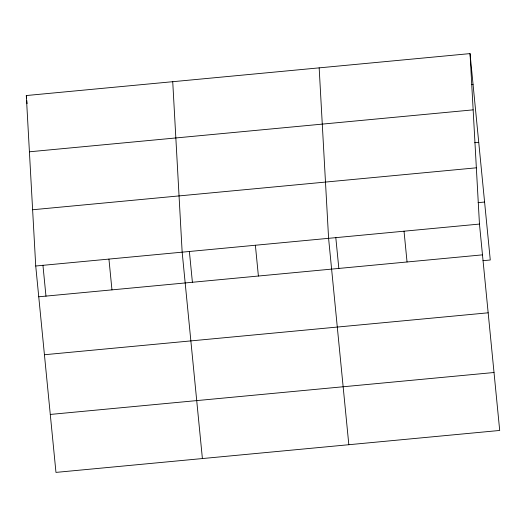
<?xml version="1.0" encoding="UTF-8"?>
<svg xmlns="http://www.w3.org/2000/svg" width="526" height="526" viewBox="0 0 526 526"><rect width="100%" height="100%" fill="white"/><g stroke="black" fill="none" stroke-linecap="round" stroke-linejoin="round"><path stroke-width="0.79" d="M470.034 53.606L479.462 224.069L499.7 430.459L55.966 472.394L35.729 266.005L26.3 95.541L470.034 53.606L490.271 259.995L482.973 260.686M471.434 84.541L473.052 84.39M29.41 151.797L473.15 109.855M474.682 142.724L478.739 142.336M32.619 209.756L476.352 167.814M478.101 202.655L484.591 202.043M35.729 266.005L479.462 224.069M38.746 296.789L482.48 254.854M44.427 354.741L488.161 312.806M50.279 414.442L494.019 372.507M404.027 231.197L407.045 261.981M335.798 237.522L338.843 268.536M348.83 444.72L328.592 238.331L319.164 67.861M255.38 245.248L258.397 276.032M189.367 251.362L192.411 282.377M202.398 458.554L182.16 252.164L172.732 81.701M108.941 259.088L111.959 289.872M26.3 95.541L26.537 97.974M26.773 100.4L27.096 103.642M42.935 265.203L45.979 296.217"/></g></svg>
